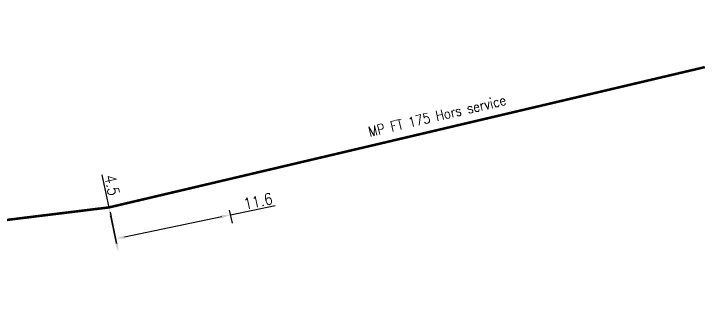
# Model space of a CAD drawing. Header units: millimetres. Extents: x 185000 to 185541, y 127257 to 127968.
# Drawn here: x 185262.2 to 185330.6, y 127937.6 to 127966.7 of the extents above; entities that cross this region are included whole.
import ezdxf
from ezdxf.enums import TextEntityAlignment as Align

# ---------------------------------------------------------------- set-up
doc = ezdxf.new("R2010")
doc.units = ezdxf.units.MM
doc.header["$PDMODE"] = 34
doc.layers.get('DEFPOINTS').update_dxf_attribs({"linetype": 'CONTINUOUS'})
doc.layers.add('G_908', color=5, linetype='CONTINUOUS')
doc.styles.get("Standard").update_dxf_attribs({"font": 'romans.shx', "width": 0.85})
doc.linetypes.add('G_TYPB_PE', pattern='A,5,-0.3,["o",Standard,S=1.5,R=0,X=0,Y=-0.5],-1.65', length=6.95)
doc.linetypes.add('MP_HS', pattern='A,2,-1,["G",Standard,S=0.85,R=0,X=-0.27,Y=-0.4],-1', length=4)
doc.dimstyles.get("Standard").update_dxf_attribs({"dimtxt": 1.5, "dimasz": 1.2, "dimexe": 0.625, "dimexo": 0.625, "dimgap": 0.25, "dimtad": 1, "dimdec": 1, "dimzin": 0, "dimdsep": 46, "dimtxsty": 'Standard', "dimcen": -0.5, "dimadec": 0, "dimazin": 0, "dimtfac": 1, "dimtdec": 1, "dimtmove": 0, "dimatfit": 3, "dimfxl": 0, "dimtolj": 1, "dimtzin": 0, "dimarcsym": 0})

# ---------------------------------------------------------------- blocks, each defined once
blk = doc.blocks.new('*D14')
at = {"layer": 'DEFPOINTS', "color": 0, "linetype": 'Continuous', "ltscale": 0.5, "transparency": 16777216}
for p in [(185271.582, 127947.55), (185283.596, 127946.823), (185283.87, 127945.526)]:
    blk.add_point(p, dxfattribs=at)
at = {"layer": 'G_908', "color": 0, "linetype": 'Continuous', "lineweight": -2, "ltscale": 0.5, "transparency": 16777216}
for p, q in [((185283.773, 127945.985), (185283.498, 127947.282)), ((185283.596, 127946.823), (185288.008, 127947.747)), ((185271.679, 127947.092), (185272.336, 127943.987)), ((185273.12, 127944.63), (185282.715, 127946.639))]:
    blk.add_line(p, q, dxfattribs=at)
at = {"layer": 'G_908', "color": 0, "linetype": 'Continuous', "ltscale": 0.5, "transparency": 16777216}
for points in [[(185282.684, 127946.786), (185282.745, 127946.492), (185283.596, 127946.823)], [(185273.089, 127944.777), (185273.151, 127944.483), (185272.239, 127944.445)]]:
    blk.add_solid(points, dxfattribs=at)
at = {"layer": 'G_908', "color": 0, "linetype": 'Continuous', "ltscale": 0.5, "transparency": 16777216, "insert": (185286.312, 127948.158), "char_height": 1.125, "attachment_point": 5, "rotation": 11.82639}
blk.add_mtext('\\A1;11.6', dxfattribs=at)
blk = doc.blocks.new('*D15')
at = {"layer": 'DEFPOINTS', "color": 0, "linetype": 'Continuous', "ltscale": 0.5, "transparency": 16777216}
for p in [(185271.582, 127947.55), (185272.513, 127943.148), (185272.513, 127943.148)]:
    blk.add_point(p, dxfattribs=at)
at = {"layer": 'G_908', "color": 0, "linetype": 'Continuous', "lineweight": -2, "ltscale": 0.5, "transparency": 16777216}
for p, q in [((185271.582, 127947.55), (185270.903, 127950.758)), ((185272.327, 127944.028), (185271.768, 127946.67))]:
    blk.add_line(p, q, dxfattribs=at)
at = {"layer": 'G_908', "color": 0, "linetype": 'Continuous', "ltscale": 0.5, "transparency": 16777216}
for points in [[(185271.915, 127946.701), (185271.621, 127946.639), (185271.582, 127947.55)], [(185272.474, 127944.059), (185272.18, 127943.997), (185272.513, 127943.148)]]:
    blk.add_solid(points, dxfattribs=at)
at = {"layer": 'G_908', "color": 0, "linetype": 'Continuous', "ltscale": 0.5, "transparency": 16777216, "insert": (185271.883, 127949.75), "char_height": 1.125, "attachment_point": 5, "rotation": 281.94645}
blk.add_mtext('\\A1;4.5', dxfattribs=at)

msp = doc.modelspace()

# ---------------------------------------------------------------- linework, layer by layer
at = {"layer": 'G_908', "linetype": 'MP_HS', "ltscale": 0.5, "const_width": 0.25, "flags": 128}
msp.add_lwpolyline([(185000, 127966.534), (185010, 127964.644), (185021.176, 127962.346), (185032.363, 127960.208), (185039.862, 127958.758), (185051.337, 127956.732), (185062.533, 127954.797), (185073.584, 127952.584), (185081.208, 127951.193), (185092.388, 127949.206), (185103.728, 127947.108), (185115.119, 127945.369), (185126.333, 127943.55), (185137.745, 127942.031), (185149.37, 127940.386), (185161.258, 127939.009), (185165.275, 127938.637), (185169.168, 127938.213), (185175.287, 127937.729), (185195.86, 127938.309), (185216.114, 127940.946), (185236.51, 127943.655), (185256.719, 127945.729), (185271.582, 127947.55), (185330.459, 127961.4)], dxfattribs=at)

# ---------------------------------------------------------------- texts
at = {"layer": 'G_908', "linetype": 'G_TYPB_PE', "width": 0.85}
msp.add_text('MP FT 175 Hors service', height=1, rotation=13.23746, dxfattribs=at).set_placement((185304, 127956.613), align=Align.MIDDLE)

# ---------------------------------------------------------------- dimensions: what is measured, and where the dimension line sits
at = {"layer": 'G_908', "linetype": 'Continuous', "ltscale": 0.5}
for base, p2, angle, picture, middle in [((185272.513, 127943.148), (185272.513, 127943.148), 101.94645, '*D15', (185271.149, 127949.594)), ((185283.596, 127946.823), (185283.87, 127945.526), 191.82639, '*D14', (185286.465, 127947.424))]:
    dim = msp.add_linear_dim(base=base, p1=(185271.582, 127947.55), p2=p2, angle=angle, dimstyle='Standard', override={"dimscale": 0.75}, dxfattribs=at)
    dim.commit()
    dim.dimension.update_dxf_attribs({"geometry": picture, "text_midpoint": middle, "dimtype": 160})

doc.saveas('drawing.dxf')
